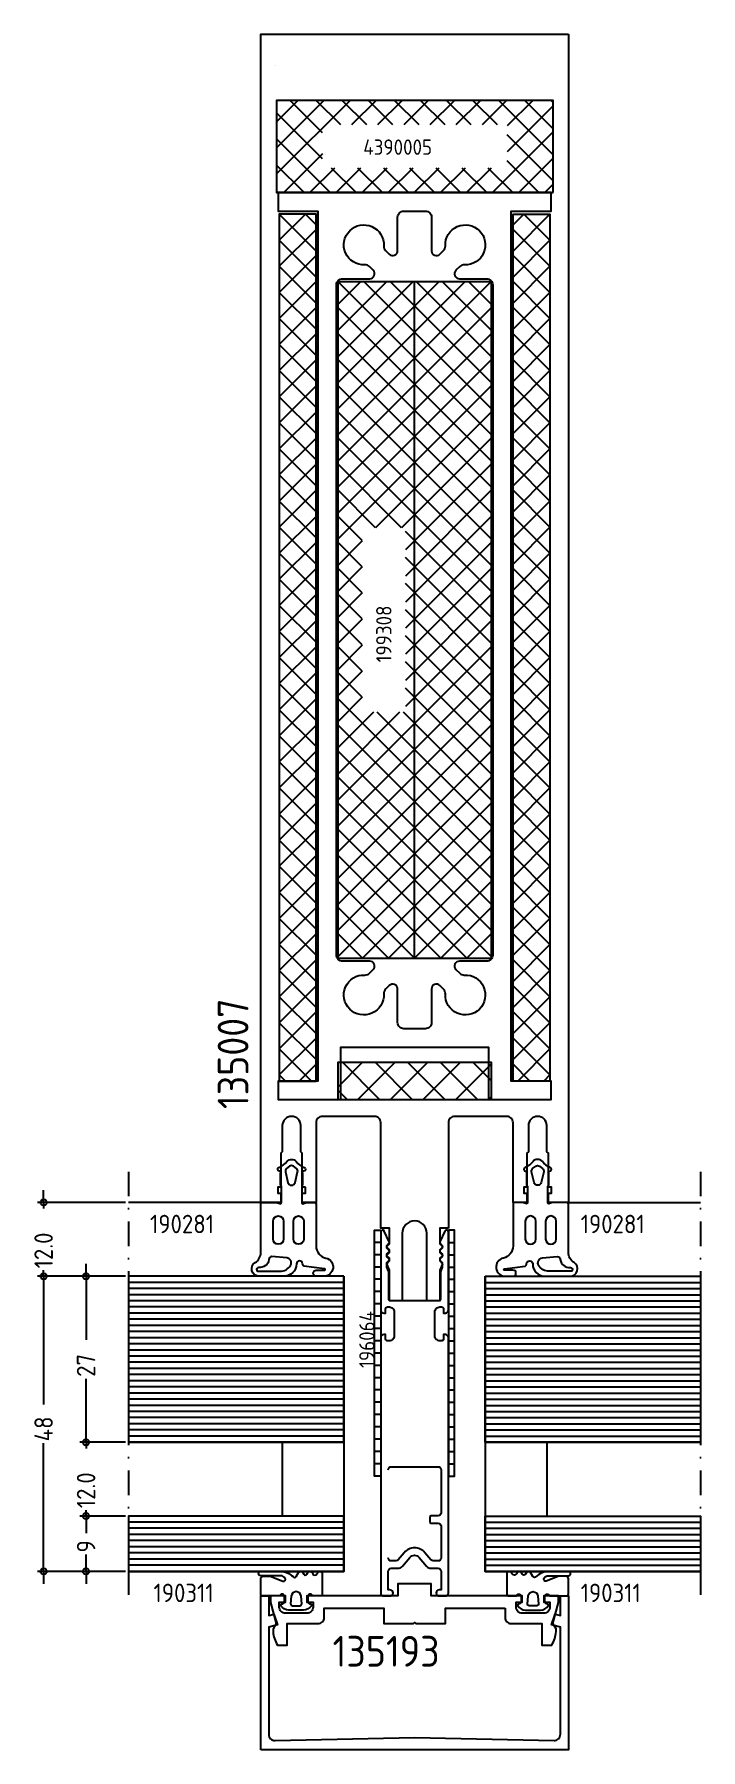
# Model space of a CAD drawing. Header units: millimetres. Extents: x 185 to 294, y 34 to 313.
import ezdxf

# ---------------------------------------------------------------- set-up
doc = ezdxf.new("R2010")
doc.units = ezdxf.units.MM
doc.linetypes.add('DASHDOT', pattern=[8, 4, -2, 0, -2])
doc.layers.add('AM_5', color=3, linetype='Continuous', lineweight=25)
for name, color, linetype in [('AM_C', 7, 'Continuous'), ('AM_S', 7, 'Continuous'), ('Cent3', 7, 'Continuous'), ('Cont2', 7, 'Continuous'), ('DIMENSIONS', 7, 'Continuous'), ('Sonstiges', 7, 'Continuous'), ('WBC-GER-ENG', 7, 'Continuous')]:
    doc.layers.add(name, color=color, linetype=linetype)
doc.styles.get("Standard").update_dxf_attribs({"font": 'ISOCP.SHX'})

# ---------------------------------------------------------------- blocks, each defined once
blk = doc.blocks.new('WI135007_9_9')
at = {"linetype": 'Continuous'}
blk.add_line((201, 22.6), (201, 22.6), dxfattribs=at)
for points, format in [([(18.5, 17.75), (18.5, 18.25), (24, 18.25), (24.25, 18.5), (28.5, 18.5, 1), (28.5, 21.5), (24.25, 21.5), (24, 21.75), (18.5, 21.75), (18.5, 22.25), (17.5, 22.25), (17.5, 21.75), (16, 21.75), (16, 25), (206, 25), (206, 25), (206, -25)], "xyb"), ([(201, -22.6, 0, 0, 0), (201, 22.6, 0, 0, 0), (32, 22.6, 0, 0, 0), (32, -22.6, 0, 0, 0), (201, -22.6, 0.1, 0.1, 0)], "xyseb"), ([(11.8, -5.5), (11.8, -4.1), (9.282843, -4.1), (8.8, -4.582843), (8.317157, -4.1), (7.882843, -4.1), (7.4, -4.582843), (6.917157, -4.1), (6.482843, -4.1), (6.046713, -4.53613), (5, -4.1), (0, -4.1), (0, -2), (11, -2, 1), (11, 2), (0, 2), (0, 4.1), (5, 4.1), (6.046713, 4.53613), (6.482843, 4.1), (6.917157, 4.1), (7.4, 4.582843), (7.882843, 4.1), (8.317157, 4.1), (8.8, 4.582843), (9.282843, 4.1), (11.8, 4.1), (11.8, 5.5), (29, 5.5, 0.414214), (30, 6.5), (30, 15, 0.414214), (29, 16), (16, 16), (16, 18.25), (17.5, 18.25), (17.5, 17.75), (18.5, 17.75)], "xyb"), ([(14.7, -3.8, 0, 0, 0), (30, -3.8, 0, 0, 0), (30, 3.8, 0, 0, 0), (14.7, 3.8, 0, 0, 0), (14.7, -3.8, 0, 0, 0), (14.7, -3.8, 0.1, 0.1, 0)], "xyseb"), ([(206, -25), (16, -25), (16, -21.75), (17.5, -21.75), (17.5, -22.25), (18.5, -22.25), (18.5, -21.75), (24, -21.75), (24.25, -21.5), (28.5, -21.5, 1), (28.5, -18.5), (24.25, -18.5), (24, -18.25), (18.5, -18.25), (18.5, -17.75), (17.5, -17.75), (17.5, -18.25), (16, -18.25), (16, -16), (29, -16, 0.414214), (30, -15), (30, -6.5, 0.414214), (29, -5.5), (11.8, -5.5)], "xyb")]:
    blk.add_lwpolyline(points, format=format, dxfattribs=at)
blk = doc.blocks.new('WI196064_253_253')
at = {"linetype": 'Continuous'}
for points, format in [([(-6, -5.5, 0.414214), (-5.5, -5), (-5.5, -4.7), (-6.2, -4.7, -0.414214), (-6.5, -4.4), (-6.5, -4.1, -0.414214), (-5.7, -3.3), (-1.8, -3.3, -0.414214), (-1, -4.1), (-1, -4.4, -0.414214), (-1.3, -4.7), (-2, -4.7), (-2, -5, 0.414214), (-1.5, -5.5), (11.2, -5.5, 0.803179), (11.326393, -4.927925), (9.584262, -4.118617, 0.314902), (9.358579, -4.158579), (9.075736, -4.441421, -0.198912), (8.934315, -4.5), (8.665685, -4.5, -0.198912), (8.524264, -4.441421), (8.241421, -4.158579, 0.414214), (7.958579, -4.158579), (7.675736, -4.441421, -0.198912), (7.534315, -4.5), (7.265685, -4.5, -0.198912), (7.124264, -4.441421), (6.841421, -4.158579, 0.414214), (6.558579, -4.158579), (6.275736, -4.441421, -0.198912), (6.134315, -4.5), (5.559761, -4.5, -0.087489), (5.491357, -4.487939), (4.700252, -4.2), (0.3, -4.2, -0.414214), (0, -3.9), (0, 3.9, -0.414214), (0.3, 4.2), (4.700252, 4.2), (5.491357, 4.487939, -0.087489), (5.559761, 4.5), (6.134315, 4.5, -0.198912), (6.275736, 4.441421), (6.558579, 4.158579, 0.414214), (6.841421, 4.158579), (7.124264, 4.441421, -0.198912), (7.265685, 4.5), (7.534315, 4.5, -0.198912), (7.675736, 4.441421), (7.958579, 4.158579, 0.414214), (8.241421, 4.158579), (8.524264, 4.441421, -0.198912), (8.665685, 4.5), (8.934315, 4.5, -0.198912), (9.075736, 4.441421), (9.358579, 4.158579, 0.314902), (9.584262, 4.118617), (11.326393, 4.927925, 0.803179), (11.2, 5.5), (-1.5, 5.5, 0.414214), (-2, 5), (-2, 4.7), (-1.3, 4.7, -0.414214), (-1, 4.4), (-1, 4.1, -0.414214), (-1.8, 3.3), (-5.7, 3.3, -0.414214), (-6.5, 4.1), (-6.5, 4.4, -0.414214), (-6.2, 4.7), (-5.5, 4.7), (-5.5, 5, 0.414214), (-6, 5.5), (-47.5, 5.5, 0.414214), (-48, 5), (-48, 4, 1), (-47, 4), (-47, 4.3), (-44, 4.3)], "xyb"), ([(-44, 4.3, -0.414214), (-43.5, 3.8), (-43.5, 2.716308, 0.221695), (-43.142788, 1.950263), (-41.731491, 0.766044, -0.466308), (-41.731491, -0.766044), (-43.142788, -1.950263, 0.221695), (-43.5, -2.716308), (-43.5, -3.8, -0.414214), (-44, -4.3), (-47, -4.3), (-47, -4, 1), (-48, -4), (-48, -5, 0.414214), (-47.5, -5.5), (-6, -5.5, 0.414214)], "xyb"), ([(-27.474277, 4.3, -0.414214), (-26.974277, 3.8), (-26.974277, -3.8, -0.414214), (-27.474277, -4.3), (-34.474277, -4.3), (-34.474277, -4.3, -0.414214), (-34.974277, -3.8), (-34.974277, -2.7, 0.414214), (-35.174278, -2.5), (-35.974277, -2.5, 0.414214), (-36.174278, -2.7), (-36.174278, -3.8, -0.414214), (-36.674278, -4.3), (-41.799999, -4.3, -0.414214), (-42.299999, -3.8), (-42.299999, -3.042723, -0.221695), (-42.121395, -2.659701), (-40.960144, -1.685298, 0.466308), (-40.960148, 1.685298), (-42.121395, 2.659701, -0.221695), (-42.299999, 3.042723), (-42.299999, 3.8, -0.414214), (-41.799999, 4.3)], "xyb"), ([(-41.799999, 4.3, 0, 0, 0), (-36.674278, 4.3, 0, 0, -0.414214), (-36.174278, 3.8, 0, 0, 0), (-36.174278, 2.7, 0, 0, 0.414214), (-35.974277, 2.5, 0, 0, 0), (-35.174278, 2.5, 0, 0, 0.414214), (-34.974277, 2.7, 0, 0, 0), (-34.974277, 3.8, 0, 0, -0.414214), (-34.474277, 4.3, 0, 0, 0), (-27.474277, 4.3, 0.1, 0.1, 0)], "xyseb"), ([(-17.974277, 4.3, 0, 0, -0.414214), (-17.474277, 3.8, 0, 0, 0), (-17.474277, -3.8, 0, 0, -0.414214), (-17.974277, -4.3, 0, 0, 0), (-25.274279, -4.3, 0, 0, 0), (-25.274279, -4.3, 0, 0, -0.414214), (-25.774279, -3.8, 0, 0, 0), (-25.774279, 3.8, 0, 0, -0.414214), (-25.274279, 4.3, 0.1, 0.1, 0)], "xyseb"), ([(-25.274279, 4.3, 0, 0, 0), (-17.974277, 4.3, 0.1, 0.1, 0)], "xyseb"), ([(-7.7, 0, 0, 0, 0), (-7.7, -3.8, 0, 0, -0.414214), (-8.2, -4.3, 0, 0, 0), (-15.774278, -4.3, 0, 0, 0), (-15.774278, -4.3, 0, 0, -0.414214), (-16.274279, -3.8, 0, 0, 0), (-16.274279, 3.8, 0, 0, -0.414214), (-15.774278, 4.3, 0.1, 0.1, 0)], "xyseb"), ([(-15.774278, 4.3, 0, 0, 0), (-8.2, 4.3, 0, 0, -0.414214), (-7.7, 3.8, 0, 0, 0), (-7.7, 0, 0.1, 0.1, 0)], "xyseb"), ([(-6.5, 0, 0, 0, 0), (-6.5, 1.9, 0, 0, -0.414214), (-6.3, 2.1, 0, 0, 0), (-1.7, 2.1, 0, 0, -0.414214), (-1.2, 1.6, 0, 0, 0), (-1.2, -1.6, 0, 0, -0.414214), (-1.7, -2.1, 0, 0, 0), (-1.7, -2.1, 0, 0, 0), (-6.3, -2.1, 0, 0, -0.414214), (-6.5, -1.9, 0, 0, 0), (-6.5, 0, 0.1, 0.1, 0)], "xyseb")]:
    blk.add_lwpolyline(points, format=format, dxfattribs=at)
blk = doc.blocks.new('WI199174_253_253')
at = {"linetype": 'Continuous'}
for p, q in [((2, 0), (2, 1)), ((4, 0), (4, 1)), ((6, 0), (6, 1)), ((8, 0), (8, 1)), ((10, 0), (10, 1)), ((12, 0), (12, 1)), ((14, 0), (14, 1)), ((16, 0), (16, 1)), ((18, 0), (18, 1)), ((20, 0), (20, 1)), ((22, 0), (22, 1)), ((24, 0), (24, 1)), ((26, 0), (26, 1)), ((28, 0), (28, 1)), ((30, 0), (30, 1)), ((32, 0), (32, 1)), ((34, 0), (34, 1)), ((36, 0), (36, 1)), ((38, 0), (38, 1))]:
    blk.add_line(p, q, dxfattribs=at)
blk.add_lwpolyline([(0, 0), (40, 0), (40, 1), (0, 1)], close=True, dxfattribs=at)
blk = doc.blocks.new('WI135193_255_255')
at = {"linetype": 'Continuous'}
blk.add_lwpolyline([(-2, -14.7), (-3.5, -14.7, 0.414214), (-4.5, -15.7), (-4.5, -20.7), (-8, -20.7), (-8, -22.304741), (-7.729145, -22.444401, 0.116424), (-5.5, -23), (-5.366025, -23), (-4.474666, -22.485374), (-1.061234, -23.4), (0, -23.4), (0, -21), (-1, -21), (-1, -22), (-1.8, -22, -0.414214), (-2.8, -21), (-2.8, -17.5, -0.414214), (-1.8, -16.5), (-1, -16.5), (-1, -17.5), (0, -17.5), (0, -2.7), (2, -2.7), (2, 2.7), (0, 2.7), (0, 17.5), (-1, 17.5), (-1, 16.5), (-1.8, 16.5, -0.414214), (-2.8, 17.5), (-2.8, 21, -0.414214), (-1.8, 22), (-1, 22), (-1, 21), (0, 21), (0, 23.4), (-1.061234, 23.4), (-4.474666, 22.485374), (-5.366025, 23), (-5.5, 23, 0.116424), (-7.729145, 22.444401), (-8, 22.304741), (-8, 20.7), (-4.5, 20.7), (-4.5, 15.7, 0.414214), (-3.5, 14.7), (-2, 14.7), (-2, 5), (-4.5, 5), (-4.5, 0.2), (-4.3, 0), (-4.5, -0.2), (-4.5, -5), (-2, -5)], format="xyb", close=True, dxfattribs=at)
blk = doc.blocks.new('WI135073_9_9')
at = {"linetype": 'Continuous'}
blk.add_lwpolyline([(-25, 25), (0, 25), (0, 23.700001), (-3.198234, 23.700001), (-2.976936, 22.874105), (-4.674844, 22.256117), (-5.061731, 23.700001), (-22.5, 23.700001, 0.420682), (-23.499758, 22.677967), (-23, 0), (-23.499758, -22.677967, 0.420682), (-22.5, -23.700001), (-5.061731, -23.700001), (-4.674844, -22.256117), (-2.976936, -22.874105), (-3.198234, -23.700001), (0, -23.700001), (0, -25), (-25, -25)], format="xyb", close=True, dxfattribs=at)
blk = doc.blocks.new('WI190311_253_253')
at = {"linetype": 'Continuous'}
for points in [[(0, -0.3, -0.414214), (0.3, 0), (2.8, 0, -0.414214), (3.2, -0.4), (3.2, -1.542178), (2.419608, -3.59332, 0.786113), (2.900175, -3.92345, 0.262074), (3.28, -3.280817), (3.28, 0, -1), (4, 0), (4, -3.174253, -0.174474), (3.15, -5.241408, 0.57735), (3.15, -5.761024), (3.8, -6.136301, -0.57735), (3.8, -6.829122), (3.55, -6.973459, 0.57735), (3.55, -7.493074), (3.8, -7.637412, -0.57735), (3.8, -8.330232), (3.6, -8.445702, 0.56351), (3.585709, -9.129869), (3.8, -9.25359, -0.767327), (3.6, -10), (0.3, -10, -0.414214), (0, -9.7), (0, -8.569615, -0.267949), (0.1, -8.39641, 0.767327), (-0.1, -7.65), (-0.9, -7.65, 0.414214), (-1.3, -8.05, -0.592453), (-1.607692, -8.21853, -0.255924), (-2.3, -6.954555), (-2.3, -4.545445, -0.255924), (-1.607692, -3.28147, -0.592453), (-1.3, -3.45, 0.414214), (-0.9, -3.85), (-0.1, -3.85, 0.767327), (0.1, -3.10359, -0.267949), (0, -2.930385), (0, -0.3)], [(-0.034669, -4.952672), (-1.275501, -4.851002, 0.438367), (-1.6, -5.15), (-1.6, -6.35, 0.438367), (-1.275501, -6.648998), (-0.034669, -6.547328, 0.921414), (-0.034669, -4.952672)]]:
    blk.add_lwpolyline(points, format="xyb", close=True, dxfattribs=at)
blk = doc.blocks.new('WI190281_253_253')
at = {"linetype": 'Continuous'}
for points in [[(7.082557, 9, 0.352623), (9.036612, 10.573775, -0.922464), (12.000006, 10.173865), (12.000005, 9.026735, -1), (11.000006, 9.028487), (11.002372, 10.378488, 1.016497), (10.80242, 10.375567), (10.341222, 7.024625, -0.233259), (9.960943, 6.798472, 0.961649), (10, 5.8, -0.414214), (12.000002, 3.799999), (12, -0.277444, -0.749676), (9.788695, -0.923402, 0.255976), (8.103187, 0), (0.3, 0, -0.414214), (0, 0.3), (0.000001, 2.564738), (0.187901, 3.081435, 0.52048), (-0.000057, 3.349787), (-2.65495, 3.34981), (-2.804949, 3.199812), (-4.799952, 3.199829, 0.577455), (-5.099952, 3.148684), (-5.09998, 3.049959, -0.847054), (-5.683327, 2.950092, 0.133252), (-6.696209, 4.277394, -0.439074), (-6.666914, 5.749535, 0.130834), (-5.683327, 7.047229, -0.847054), (-5.09998, 6.947362), (-5.099952, 6.848637, 0.577863), (-4.799952, 6.798788), (-2.804949, 6.799211), (-2.65498, 6.649243), (0.000187, 6.649806, 0.520293), (0.188015, 6.917806), (0.000032, 7.434911), (0, 8.7, -0.414214), (0.3, 9), (7.082557, 9)], [(-3.269102, 5.584419), (-5.001101, 5.987016, 0.29188), (-5.508311, 5.807831), (-5.898954, 5.307831, 0.344328), (-5.898954, 4.692169), (-5.508311, 4.192169, 0.29188), (-5.001101, 4.012984), (-3.269102, 4.415581, 0.794214), (-3.269102, 5.584419)], [(5.95, 7, -1), (5.95, 5.3), (3.05, 5.3, -1), (3.05, 7), (5.95, 7)], [(5.95, 3.7, -1), (5.95, 2), (3.05, 2, -1), (3.05, 3.7), (5.95, 3.7)], [(8.785796, 1.821517, 0.418874), (9.293739, 1.32158, -0.396568), (10.603571, -0.331293, 1.080368), (11.2, -0.377444), (11.2, 3.117313, 0.263556), (10.228291, 4.832719, 0.552342), (9.020376, 4.220251), (8.785796, 1.821517)]]:
    blk.add_lwpolyline(points, format="xyb", close=True, dxfattribs=at)
blk = doc.blocks.new('WI135308_255_255')
at = {"linetype": 'Continuous'}
blk.add_lwpolyline([(41.25, 0.038313), (41.25, -12), (32.75, -12), (32.75, -22.2), (35.75, -22.2), (35.75, -15.7), (177.25, -15.7), (177.25, -22.2), (180.25, -22.2), (180.25, 22.2), (177.25, 22.2), (177.25, 15.7), (177.25, 15.7), (35.75, 15.7), (35.75, 22.2), (32.75, 22.2), (32.75, 12), (41.25, 12), (41.25, 0.038313)], dxfattribs=at)
for points in [[(165.25, 12.7, -0.414214), (166.25, 11.7), (166.25, 7.297666, 0.668179), (167.615685, 6.731981), (168.212503, 7.328798, 0.212044), (168.504126, 8.08628, -2.597465), (171.58628, 5.004126, 0.212044), (170.828798, 4.712503), (170.231981, 4.115685, 0.668179), (170.797666, 2.75), (176.25, 2.75, -0.414214), (177.25, 1.75), (177.25, -1.75, -0.414214), (176.25, -2.75), (170.797666, -2.75, 0.668179), (170.231981, -4.115685), (170.828798, -4.712503, 0.212044), (171.58628, -5.004126, -2.597465), (168.504126, -8.08628, 0.212044), (168.212503, -7.328798), (167.615685, -6.731981, 0.668179), (166.25, -7.297666), (166.25, -11.7, -0.414214), (165.25, -12.7), (56.25, -12.7, -0.414214), (55.25, -11.7), (55.25, -7.297666, 0.668179), (53.884315, -6.731981), (53.287497, -7.328798, 0.212044), (52.995874, -8.08628, -2.597465), (49.91372, -5.004126, 0.212044), (50.671202, -4.712503), (51.268019, -4.115685, 0.668179), (50.702334, -2.75), (45.25, -2.75, -0.414214), (44.25, -1.75), (44.25, 0.038313)], [(44.25, 0.038313), (44.25, 1.75, -0.414214), (45.25, 2.75), (50.702334, 2.75, 0.668179), (51.268019, 4.115685), (50.671202, 4.712503, 0.212044), (49.91372, 5.004126, -2.597465), (52.995874, 8.08628, 0.212044), (53.287497, 7.328798), (53.884315, 6.731981, 0.668179), (55.25, 7.297666), (55.25, 11.7, -0.414214), (56.25, 12.7), (165.25, 12.7, -0.414214)]]:
    blk.add_lwpolyline(points, format="xyb", dxfattribs=at)
blk = doc.blocks.new('WI4390005_253_253')
at = {"linetype": 'Continuous'}
for points in [[(2.6, 45.026407), (11.323593, 53.75)], [(2.6, 49.269048), (7.080952, 53.75)], [(2.6, 53.511688), (2.838312, 53.75)], [(17.6, 41.79697), (5.64697, 53.75)], [(8.066234, 46.25), (15.566234, 53.75)], [(17.6, 46.03961), (9.88961, 53.75)], [(17.6, 50.282251), (14.132251, 53.75)], [(8.904329, 46.25), (2.6, 52.554329)], [(12.308875, 46.25), (17.6, 51.541125)], [(6.6, 44.311688), (2.6, 48.311688)], [(2.6, 40.783766), (6.6, 44.783766)], [(13.6, 43.298485), (17.6, 47.298485)], [(6.6, 40.069048), (2.6, 44.069048)], [(13.6, 39.055844), (17.6, 43.055844)], [(2.6, 36.541125), (6.6, 40.541125)], [(6.6, 35.826407), (2.6, 39.826407)], [(17.6, 37.554329), (13.6, 41.554329)], [(2.6, 32.298485), (6.6, 36.298485)], [(13.6, 34.813203), (17.6, 38.813203)], [(17.6, 33.311688), (13.6, 37.311688)], [(6.6, 31.583766), (2.6, 35.583766)], [(13.6, 30.570563), (17.6, 34.570563)], [(2.6, 28.055844), (6.6, 32.055844)], [(6.6, 27.341125), (2.6, 31.341125)], [(17.6, 29.069048), (13.6, 33.069048)], [(13.6, 26.327922), (17.6, 30.327922)], [(17.6, 24.826407), (13.6, 28.826407)], [(2.6, 23.813203), (6.6, 27.813203)], [(6.6, 23.098485), (2.6, 27.098485)], [(13.6, 22.085281), (17.6, 26.085281)], [(2.6, 19.570563), (6.6, 23.570563)], [(6.6, 18.855844), (2.6, 22.855844)], [(17.6, 20.583766), (13.6, 24.583766)], [(13.6, 17.842641), (17.6, 21.842641)], [(17.6, 16.341125), (13.6, 20.341125)], [(2.6, 15.327922), (6.6, 19.327922)], [(12.463203, 8.75), (2.6, 18.613203)], [(8.75, 8.75), (17.6, 17.6)], [(2.6, 11.085281), (7.764719, 16.25)], [(8.220563, 8.75), (2.6, 14.370563)], [(4.507359, 8.75), (12.007359, 16.25)], [(16.705844, 8.75), (9.205844, 16.25)], [(17.6, 12.098485), (13.448485, 16.25)], [(12.992641, 8.75), (17.6, 13.357359)], [(3.977922, 8.75), (2.6, 10.127922)], [(17.235281, 8.75), (17.6, 9.114719)]]:
    blk.add_lwpolyline(points, dxfattribs=at)
blk.add_lwpolyline([(2.6, 8.75), (17.6, 8.75), (17.6, 53.75), (2.6, 53.75)], close=True, dxfattribs=at)
blk = doc.blocks.new('WI199308_253_253')
at = {"linetype": 'Continuous'}
for p, q in [((0, 4.242641), (8.257359, 12.5)), ((0, 0), (12.5, 12.5)), ((0, -4.242641), (16.742641, 12.5)), ((0, -8.485281), (20.985281, 12.5)), ((0, 8.485281), (4.014719, 12.5)), ((0.227922, -12.5), (25.227922, 12.5)), ((25.227922, -12.5), (0.227922, 12.5)), ((4.470563, -12.5), (29.470563, 12.5)), ((29.470563, -12.5), (4.470563, 12.5)), ((8.713203, -12.5), (33.713203, 12.5)), ((33.713203, -12.5), (8.713203, 12.5)), ((12.955844, -12.5), (37.955844, 12.5)), ((37.955844, -12.5), (12.955844, 12.5)), ((17.198485, -12.5), (42.198485, 12.5)), ((42.198485, -12.5), (17.198485, 12.5)), ((46.441125, -12.5), (21.441125, 12.5)), ((50.683766, -12.5), (25.683766, 12.5)), ((40, 2.426407), (29.926407, 12.5)), ((40, 6.669048), (34.169048, 12.5)), ((42.411688, 8.5), (38.411688, 12.5)), ((42.441125, 8.5), (46.441125, 12.5)), ((46.654329, 8.5), (42.654329, 12.5)), ((46.683766, 8.5), (50.683766, 12.5)), ((50.89697, 8.5), (46.89697, 12.5)), ((50.926407, 8.5), (54.926407, 12.5)), ((55.13961, 8.5), (51.13961, 12.5)), ((55.169048, 8.5), (59.169048, 12.5)), ((59.382251, 8.5), (55.382251, 12.5)), ((59.411688, 8.5), (63.411688, 12.5)), ((59.624892, -12.5), (84.624892, 12.5)), ((63.624892, 8.5), (59.624892, 12.5)), ((63.654329, 8.5), (67.654329, 12.5)), ((63.867532, -12.5), (88.867532, 12.5)), ((67.867532, 8.5), (63.867532, 12.5)), ((67.89697, 8.5), (71.89697, 12.5)), ((68.110173, -12.5), (93.110173, 12.5)), ((93.110173, -12.5), (68.110173, 12.5)), ((70, 6.36039), (76.13961, 12.5)), ((70, 2.117749), (80.382251, 12.5)), ((72.352814, -12.5), (97.352814, 12.5)), ((97.352814, -12.5), (72.352814, 12.5)), ((76.595454, -12.5), (101.595454, 12.5)), ((101.595454, -12.5), (76.595454, 12.5)), ((80.838095, -12.5), (105.838095, 12.5)), ((105.838095, -12.5), (80.838095, 12.5)), ((110, -12.419264), (85.080736, 12.5)), ((85.080736, -12.5), (110, 12.419264)), ((110, -8.176624), (89.323376, 12.5)), ((110, -3.933983), (93.566017, 12.5)), ((110, 0.308658), (97.808658, 12.5)), ((110, 4.551299), (102.051299, 12.5)), ((110, 8.793939), (106.293939, 12.5)), ((20.985281, -12.5), (0, 8.485281)), ((21.441125, -12.5), (40, 6.058875)), ((88.867532, -12.5), (70, 6.367532)), ((89.323376, -12.5), (110, 8.176624)), ((16.742641, -12.5), (0, 4.242641)), ((93.566017, -12.5), (110, 3.933983)), ((0, 0), (110, 0)), ((12.5, -12.5), (0, 0)), ((25.683766, -12.5), (40, 1.816234)), ((29.926407, -12.5), (43.926407, 1.5)), ((34.169048, -12.5), (48.169048, 1.5)), ((38.411688, -12.5), (52.411688, 1.5)), ((54.926407, -12.5), (40.926407, 1.5)), ((42.654329, -12.5), (56.654329, 1.5)), ((59.169048, -12.5), (45.169048, 1.5)), ((46.89697, -12.5), (60.89697, 1.5)), ((63.411688, -12.5), (49.411688, 1.5)), ((51.13961, -12.5), (65.13961, 1.5)), ((67.654329, -12.5), (53.654329, 1.5)), ((55.382251, -12.5), (69.382251, 1.5)), ((71.89697, -12.5), (57.89697, 1.5)), ((76.13961, -12.5), (62.13961, 1.5)), ((80.382251, -12.5), (66.382251, 1.5)), ((84.624892, -12.5), (70, 2.124892)), ((97.808658, -12.5), (110, -0.308658)), ((8.257359, -12.5), (0, -4.242641)), ((102.051299, -12.5), (110, -4.551299)), ((4.014719, -12.5), (0, -8.485281)), ((106.293939, -12.5), (110, -8.793939))]:
    blk.add_line(p, q, dxfattribs=at)
blk.add_lwpolyline([(0, 12.5), (0, -12.5), (110, -12.5), (110, 12.5)], close=True, dxfattribs=at)
blk = doc.blocks.new('WI199283_253_253')
at = {"linetype": 'Continuous'}
for p, q in [((0, 0), (6, 6)), ((0, 4.242641), (1.757359, 6)), ((8.485281, 0), (2.485281, 6)), ((4.242641, 0), (10.242641, 6)), ((12.727922, 0), (6.727922, 6)), ((8.485281, 0), (14.485281, 6)), ((16.970563, 0), (10.970563, 6)), ((12.727922, 0), (18.727922, 6)), ((21.213203, 0), (15.213203, 6)), ((16.970563, 0), (22.970563, 6)), ((25.455844, 0), (19.455844, 6)), ((21.213203, 0), (27.213203, 6)), ((29.698485, 0), (23.698485, 6)), ((25.455844, 0), (31.455844, 6)), ((33.941125, 0), (27.941125, 6)), ((29.698485, 0), (35.698485, 6)), ((38.183766, 0), (32.183766, 6)), ((33.941125, 0), (39.941125, 6)), ((42.426407, 0), (36.426407, 6)), ((38.183766, 0), (44.183766, 6)), ((46.669048, 0), (40.669048, 6)), ((42.426407, 0), (48.426407, 6)), ((50.911688, 0), (44.911688, 6)), ((46.669048, 0), (52.669048, 6)), ((55.154329, 0), (49.154329, 6)), ((50.911688, 0), (56.911688, 6)), ((59.39697, 0), (53.39697, 6)), ((55.154329, 0), (61.154329, 6)), ((63.63961, 0), (57.63961, 6)), ((59.39697, 0), (65.39697, 6)), ((67.882251, 0), (61.882251, 6)), ((63.63961, 0), (69.63961, 6)), ((72.124892, 0), (66.124892, 6)), ((67.882251, 0), (73.882251, 6)), ((76.367532, 0), (70.367532, 6)), ((72.124892, 0), (78.124892, 6)), ((80.610173, 0), (74.610173, 6)), ((76.367532, 0), (82.367532, 6)), ((84.852814, 0), (78.852814, 6)), ((80.610173, 0), (86.610173, 6)), ((89.095454, 0), (83.095454, 6)), ((84.852814, 0), (90.852814, 6)), ((93.338095, 0), (87.338095, 6)), ((89.095454, 0), (95.095454, 6)), ((97.580736, 0), (91.580736, 6)), ((93.338095, 0), (99.338095, 6)), ((101.823376, 0), (95.823376, 6)), ((97.580736, 0), (103.580736, 6)), ((106.066017, 0), (100.066017, 6)), ((101.823376, 0), (107.823376, 6)), ((110.308658, 0), (104.308658, 6)), ((106.066017, 0), (112.066017, 6)), ((114.551299, 0), (108.551299, 6)), ((110.308658, 0), (116.308658, 6)), ((118.793939, 0), (112.793939, 6)), ((114.551299, 0), (120.551299, 6)), ((123.03658, 0), (117.03658, 6)), ((118.793939, 0), (124.793939, 6)), ((127.279221, 0), (121.279221, 6)), ((123.03658, 0), (129.03658, 6)), ((131.521861, 0), (125.521861, 6)), ((127.279221, 0), (133.279221, 6)), ((135.764502, 0), (129.764502, 6)), ((131.521861, 0), (137.521861, 6)), ((140.007143, 0), (134.007143, 6)), ((141, 3.249783), (138.249783, 6)), ((4.242641, 0), (0, 4.242641)), ((135.764502, 0), (141, 5.235498)), ((140.007143, 0), (141, 0.992857))]:
    blk.add_line(p, q, dxfattribs=at)
blk.add_lwpolyline([(141, 0), (141, 6), (0, 6), (0, 0)], close=True, dxfattribs=at)
blk = doc.blocks.new('WI4390004_253_253')
at = {"linetype": 'Continuous'}
for p, q in [((11.9, -15.016058), (13.416058, -13.5)), ((17.9, -17.499554), (13.900446, -13.5)), ((11.9, -20.319359), (17.9, -14.319359)), ((17.9, -22.802855), (11.9, -16.802855)), ((11.9, -25.62266), (17.9, -19.62266)), ((17.9, -28.106156), (11.9, -22.106156)), ((11.9, -30.925961), (17.9, -24.925961)), ((17.9, -33.409457), (11.9, -27.409457)), ((11.9, -36.229262), (17.9, -30.229262)), ((17.687242, -38.5), (11.9, -32.712758)), ((14.932563, -38.5), (17.9, -35.532563)), ((12.383942, -38.5), (11.9, -38.016058))]:
    blk.add_line(p, q, dxfattribs=at)
blk.add_lwpolyline([(11.9, -38.5), (17.9, -38.5), (17.9, -13.5), (11.9, -13.5)], close=True, dxfattribs=at)

msp = doc.modelspace()

# ---------------------------------------------------------------- linework, layer by layer
at = {"layer": 'AM_5'}
for p, q in [((222.17, 122.9), (200.67, 122.9)), ((272.17, 122.9), (293.67, 122.9))]:
    msp.add_line(p, q, dxfattribs=at)
at = {"layer": 'Cent3', "linetype": 'DASHDOT'}
for p, q in [((200.67, 127.9), (200.67, 57.9)), ((293.67, 127.9), (293.67, 57.9))]:
    msp.add_line(p, q, dxfattribs=at)
at = {"layer": 'Cont2'}
for p, q in [((235.67, 110.9), (200.67, 110.9)), ((235.67, 109.9), (200.67, 109.9)), ((235.67, 108.9), (200.67, 108.9)), ((235.67, 110.9), (235.67, 62.9)), ((258.67, 110.9), (293.67, 110.9)), ((258.67, 110.9), (258.67, 62.9)), ((258.67, 109.9), (293.67, 109.9)), ((258.67, 108.9), (293.67, 108.9)), ((235.67, 107.9), (200.67, 107.9)), ((235.67, 106.9), (200.67, 106.9)), ((258.67, 107.9), (293.67, 107.9)), ((258.67, 106.9), (293.67, 106.9)), ((235.67, 105.9), (200.67, 105.9)), ((235.67, 104.9), (200.67, 104.9)), ((235.67, 103.9), (200.67, 103.9)), ((258.67, 105.9), (293.67, 105.9)), ((258.67, 104.9), (293.67, 104.9)), ((258.67, 103.9), (293.67, 103.9)), ((235.67, 102.9), (200.67, 102.9)), ((235.67, 101.9), (200.67, 101.9)), ((235.67, 100.9), (200.67, 100.9)), ((258.67, 102.9), (293.67, 102.9)), ((258.67, 101.9), (293.67, 101.9)), ((258.67, 100.9), (293.67, 100.9)), ((235.67, 99.9), (200.67, 99.9)), ((235.67, 98.9), (200.67, 98.9)), ((235.67, 97.9), (200.67, 97.9)), ((258.67, 99.9), (293.67, 99.9)), ((258.67, 98.9), (293.67, 98.9)), ((258.67, 97.9), (293.67, 97.9)), ((235.67, 96.9), (200.67, 96.9)), ((235.67, 95.9), (200.67, 95.9)), ((235.67, 94.9), (200.67, 94.9)), ((258.67, 96.9), (293.67, 96.9)), ((258.67, 95.9), (293.67, 95.9)), ((258.67, 94.9), (293.67, 94.9)), ((235.67, 93.9), (200.67, 93.9)), ((235.67, 92.9), (200.67, 92.9)), ((258.67, 93.9), (293.67, 93.9)), ((258.67, 92.9), (293.67, 92.9)), ((235.67, 91.9), (200.67, 91.9)), ((235.67, 90.9), (200.67, 90.9)), ((235.67, 89.9), (200.67, 89.9)), ((258.67, 91.9), (293.67, 91.9)), ((258.67, 90.9), (293.67, 90.9)), ((258.67, 89.9), (293.67, 89.9)), ((235.67, 88.9), (200.67, 88.9)), ((235.67, 87.9), (200.67, 87.9)), ((235.67, 86.9), (200.67, 86.9)), ((258.67, 88.9), (293.67, 88.9)), ((258.67, 87.9), (293.67, 87.9)), ((258.67, 86.9), (293.67, 86.9)), ((235.67, 85.9), (200.67, 85.9)), ((235.67, 84.9), (200.67, 84.9)), ((235.67, 83.9), (200.67, 83.9)), ((225.67, 83.9), (225.67, 71.9)), ((258.67, 85.9), (293.67, 85.9)), ((258.67, 84.9), (293.67, 84.9)), ((258.67, 83.9), (293.67, 83.9)), ((268.67, 83.9), (268.67, 71.9)), ((235.67, 71.9), (200.67, 71.9)), ((235.67, 70.9), (200.67, 70.9)), ((235.67, 69.9), (200.67, 69.9)), ((258.67, 71.9), (293.67, 71.9)), ((258.67, 70.9), (293.67, 70.9)), ((258.67, 69.9), (293.67, 69.9)), ((235.67, 68.9), (200.67, 68.9)), ((235.67, 67.9), (200.67, 67.9)), ((258.67, 68.9), (293.67, 68.9)), ((258.67, 67.9), (293.67, 67.9)), ((235.67, 66.9), (200.67, 66.9)), ((235.67, 65.9), (200.67, 65.9)), ((235.67, 64.9), (200.67, 64.9)), ((258.67, 66.9), (293.67, 66.9)), ((258.67, 65.9), (293.67, 65.9)), ((258.67, 64.9), (293.67, 64.9)), ((235.67, 63.9), (200.67, 63.9)), ((235.67, 62.9), (200.67, 62.9)), ((258.67, 63.9), (293.67, 63.9)), ((258.67, 62.9), (293.67, 62.9))]:
    msp.add_line(p, q, dxfattribs=at)
for points in [[(235.67, 110.9), (200.67, 110.9), (200.67, 83.9), (235.67, 83.9)], [(258.67, 110.9), (293.67, 110.9), (293.67, 83.9), (258.67, 83.9)], [(235.67, 71.9), (200.67, 71.9), (200.67, 62.9), (235.67, 62.9)], [(258.67, 71.9), (293.67, 71.9), (293.67, 62.9), (258.67, 62.9)]]:
    msp.add_lwpolyline(points, close=True, dxfattribs=at)
at = {"layer": 'DIMENSIONS'}
for p, q in [((200.17, 122.9), (185.87, 122.9)), ((186.87, 122.9), (186.87, 124.9)), ((186.87, 122.9), (186.87, 121.91)), ((186.87, 110.9), (186.87, 111.88)), ((193.77, 110.9), (193.77, 112.9)), ((200.17, 110.9), (185.87, 110.9)), ((186.87, 110.9), (186.87, 90.05)), ((193.77, 110.9), (193.77, 100.55)), ((193.77, 83.9), (193.77, 94.24)), ((186.87, 62.9), (186.87, 83.74)), ((200.17, 83.9), (192.77, 83.9)), ((193.77, 83.9), (193.77, 82.91)), ((193.77, 71.9), (193.77, 72.88)), ((200.17, 71.9), (192.77, 71.9)), ((193.77, 71.9), (193.77, 69.13)), ((193.77, 62.9), (193.77, 65.67)), ((200.17, 62.9), (185.87, 62.9)), ((186.87, 62.9), (186.87, 60.9)), ((193.77, 62.9), (193.77, 60.9))]:
    msp.add_line(p, q, dxfattribs=at)
at = {"layer": 'DIMENSIONS', "linetype": 'Continuous'}
for centre in [(186.87, 122.9), (186.87, 110.9), (193.77, 110.9), (193.77, 83.9), (193.77, 71.9), (186.87, 62.9), (193.77, 62.9)]:
    msp.add_circle(centre, 0.5, dxfattribs=at)

# ---------------------------------------------------------------- block references
at = {"layer": 'AM_C', "linetype": 'Continuous'}
for name, p, rotation in [('WI190281_253_253', (222.17, 122.9), 270), ('WI196064_253_253', (247.17, 106.9), 90), ('WI190311_253_253', (222.17, 58.9), 90)]:
    msp.add_blockref(name, p, dxfattribs=dict(at, rotation=rotation))
at = {"layer": 'AM_C', "linetype": 'Continuous', "yscale": -1}
for name, p, rotation in [('WI190281_253_253', (272.17, 122.9), 270), ('WI190311_253_253', (272.17, 58.9), 90)]:
    msp.add_blockref(name, p, dxfattribs=dict(at, rotation=rotation))
at = {"layer": 'AM_S', "linetype": 'Continuous', "rotation": 90}
for name, p in [('WI135007_9_9', (247.17, 106.9)), ('WI135073_9_9', (247.17, 58.9)), ('WI135193_255_255', (247.17, 58.9))]:
    msp.add_blockref(name, p, dxfattribs=at)
at = {"layer": 'Sonstiges', "linetype": 'Continuous'}
for name, p, rotation in [('WI4390005_253_253', (278.47, 284.55), 90), ('WI135308_255_255', (247.17, 106.9), 90), ('WI199283_253_253', (225.17, 283.65), 270), ('WI199308_253_253', (247.17, 162.65), 90), ('WI4390004_253_253', (221.17, 127.75), 90), ('WI199174_253_253', (252.67, 118.4), 270)]:
    msp.add_blockref(name, p, dxfattribs=dict(at, rotation=rotation))
at = {"layer": 'Sonstiges', "linetype": 'Continuous', "yscale": -1, "rotation": 270}
for name, p in [('WI199283_253_253', (269.17, 283.65)), ('WI199174_253_253', (241.67, 118.4))]:
    msp.add_blockref(name, p, dxfattribs=at)

# ---------------------------------------------------------------- texts
at = {"layer": 'DIMENSIONS', "linetype": 'Continuous'}
for s, p in [('12.0', (188.37, 112.18)), ('27', (195.27, 94.54)), ('48', (188.37, 84.04)), ('12.0', (195.27, 73.18)), ('9', (195.27, 65.97))]:
    msp.add_text(s, height=3, rotation=90, dxfattribs=at).set_placement(p)
at = {"layer": 'WBC-GER-ENG', "linetype": 'Continuous'}
for s, height, p in [('4390005', 2.5, (238.84, 293.3)), ('190281', 3, (204.17, 117.9)), ('190281', 3, (274.17, 117.9)), ('190311', 3, (204.74, 57.9)), ('190311', 3, (274.17, 57.9)), ('135193', 5, (233.84, 47.4))]:
    msp.add_text(s, height=height, dxfattribs=at).set_placement(p)
for s, height, p in [('199308', 2.5, (243.42, 210.74)), ('135007', 5, (220.17, 138.09)), ('196064', 2.5, (240.67, 95.99))]:
    msp.add_text(s, height=height, rotation=90, dxfattribs=at).set_placement(p)

doc.saveas('drawing.dxf')
